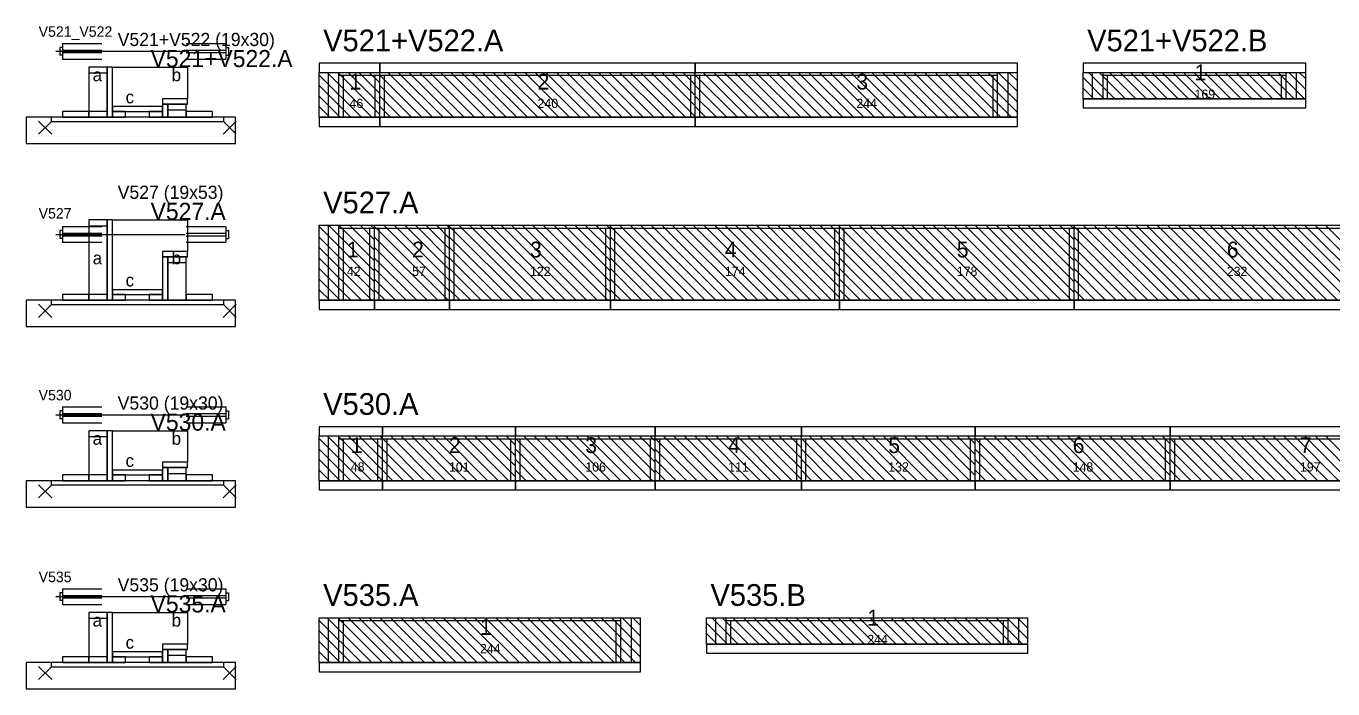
# Model space of a CAD drawing. Header units: metres. Extents: x -10 to 74425, y -2037 to 26.
# Drawn here: x 7184 to 8176, y -2008 to -1505 of the extents above; entities that cross this region are included whole.
import ezdxf

# ---------------------------------------------------------------- set-up
doc = ezdxf.new("R2010")
doc.units = ezdxf.units.M
doc.layers.add('LABELS', color=3, linetype='Continuous')
doc.layers.add('VIGAS', color=7, linetype='Continuous')

msp = doc.modelspace()

# ---------------------------------------------------------------- linework, layer by layer
at = {"layer": 'VIGAS'}
for p, q in [((7206.4, -1524), (7304.4, -1524)), ((7209.4, -1521), (7209.4, -1527)), ((7211.4, -1521), (7209.4, -1521)), ((7211.4, -1527), (7209.4, -1527)), ((7211.4, -1518), (7241.4, -1518)), ((7211.4, -1518), (7211.4, -1530)), ((7211.4, -1523), (7241.4, -1523)), ((7211.4, -1525), (7241.4, -1525)), ((7305.4, -1518), (7335.4, -1518)), ((7305.4, -1523), (7335.4, -1523)), ((7305.4, -1525), (7335.4, -1525)), ((7335.4, -1518), (7335.4, -1530)), ((7335.4, -1521), (7337.4, -1521)), ((7335.4, -1527), (7337.4, -1527)), ((7337.4, -1521), (7337.4, -1527)), ((7211.4, -1530), (7241.4, -1530)), ((7305.4, -1530), (7335.4, -1530)), ((7406.4, -1540), (7452.4, -1540)), ((7406.4, -1574), (7406.4, -1540)), ((7438.4, -1574), (7406.4, -1542)), ((7446.4, -1574), (7412.4, -1540)), ((7413.4, -1574), (7413.4, -1540)), ((7452.4, -1572), (7420.4, -1540)), ((7421.4, -1574), (7421.4, -1540)), ((7421.4, -1542.2), (7452.4, -1542.2)), ((7424.9, -1574), (7424.9, -1542.2)), ((7452.4, -1564), (7428.4, -1540)), ((7452.4, -1556), (7436.4, -1540)), ((7452.4, -1548), (7444.4, -1540)), ((7448.9, -1574), (7448.9, -1542.2)), ((7452.4, -1574), (7452.4, -1540)), ((7452.4, -1574), (7452.4, -1540)), ((7452.4, -1540), (7691.9, -1540)), ((7452.4, -1574), (7452.4, -1540)), ((7452.4, -1574), (7452.4, -1540)), ((7452.4, -1574), (7452.4, -1540)), ((7452.4, -1540), (7452.4, -1540)), ((7484.4, -1574), (7452.4, -1542)), ((7452.4, -1542.2), (7691.9, -1542.2)), ((7455.9, -1574), (7455.9, -1542.2)), ((7492.4, -1574), (7458.4, -1540)), ((7500.4, -1574), (7466.4, -1540)), ((7508.4, -1574), (7474.4, -1540)), ((7516.4, -1574), (7482.4, -1540)), ((7524.4, -1574), (7490.4, -1540)), ((7532.4, -1574), (7498.4, -1540)), ((7540.4, -1574), (7506.4, -1540)), ((7548.4, -1574), (7514.4, -1540)), ((7556.4, -1574), (7522.4, -1540)), ((7564.4, -1574), (7530.4, -1540)), ((7572.4, -1574), (7538.4, -1540)), ((7580.4, -1574), (7546.4, -1540)), ((7588.4, -1574), (7554.4, -1540)), ((7596.4, -1574), (7562.4, -1540)), ((7604.4, -1574), (7570.4, -1540)), ((7612.4, -1574), (7578.4, -1540)), ((7620.4, -1574), (7586.4, -1540)), ((7628.4, -1574), (7594.4, -1540)), ((7636.4, -1574), (7602.4, -1540)), ((7644.4, -1574), (7610.4, -1540)), ((7652.4, -1574), (7618.4, -1540)), ((7660.4, -1574), (7626.4, -1540)), ((7668.4, -1574), (7634.4, -1540)), ((7676.4, -1574), (7642.4, -1540)), ((7684.4, -1574), (7650.4, -1540)), ((7691.9, -1573.5), (7658.4, -1540)), ((7691.9, -1565.5), (7666.4, -1540)), ((7691.9, -1557.5), (7674.4, -1540)), ((7691.9, -1549.5), (7682.4, -1540)), ((7688.4, -1574), (7688.4, -1542.2)), ((7691.9, -1541.5), (7690.4, -1540)), ((7691.9, -1574), (7691.9, -1540)), ((7691.9, -1574), (7691.9, -1540)), ((7691.9, -1540), (7936.4, -1540)), ((7691.9, -1574), (7691.9, -1540)), ((7691.9, -1574), (7691.9, -1540)), ((7691.9, -1574), (7691.9, -1540)), ((7723.9, -1574), (7691.9, -1542)), ((7691.9, -1542.2), (7921.4, -1542.2)), ((7695.4, -1574), (7695.4, -1542.2)), ((7731.9, -1574), (7697.9, -1540)), ((7739.9, -1574), (7705.9, -1540)), ((7747.9, -1574), (7713.9, -1540)), ((7755.9, -1574), (7721.9, -1540)), ((7763.9, -1574), (7729.9, -1540)), ((7771.9, -1574), (7737.9, -1540)), ((7779.9, -1574), (7745.9, -1540)), ((7787.9, -1574), (7753.9, -1540)), ((7795.9, -1574), (7761.9, -1540)), ((7803.9, -1574), (7769.9, -1540)), ((7811.9, -1574), (7777.9, -1540)), ((7819.9, -1574), (7785.9, -1540)), ((7827.9, -1574), (7793.9, -1540)), ((7835.9, -1574), (7801.9, -1540)), ((7843.9, -1574), (7809.9, -1540)), ((7851.9, -1574), (7817.9, -1540)), ((7859.9, -1574), (7825.9, -1540)), ((7867.9, -1574), (7833.9, -1540)), ((7875.9, -1574), (7841.9, -1540)), ((7883.9, -1574), (7849.9, -1540)), ((7891.9, -1574), (7857.9, -1540)), ((7899.9, -1574), (7865.9, -1540)), ((7907.9, -1574), (7873.9, -1540)), ((7915.9, -1574), (7881.9, -1540)), ((7923.9, -1574), (7889.9, -1540)), ((7931.9, -1574), (7897.9, -1540)), ((7936.4, -1570.5), (7905.9, -1540)), ((7936.4, -1562.5), (7913.9, -1540)), ((7917.9, -1574), (7917.9, -1542.2)), ((7921.4, -1574), (7921.4, -1540)), ((7936.4, -1554.5), (7921.9, -1540)), ((7929.4, -1574), (7929.4, -1540)), ((7936.4, -1546.5), (7929.9, -1540)), ((7936.4, -1574), (7936.4, -1540)), ((7986.4, -1540), (8155.4, -1540)), ((7986.4, -1560), (7986.4, -1540)), ((8002.4, -1560), (7986.4, -1544)), ((8010.4, -1560), (7990.4, -1540)), ((7993.4, -1560), (7993.4, -1540)), ((8018.4, -1560), (7998.4, -1540)), ((8001.4, -1560), (8001.4, -1540)), ((8001.4, -1542.2), (8140.4, -1542.2)), ((8004.9, -1560), (8004.9, -1542.2)), ((8026.4, -1560), (8006.4, -1540)), ((8034.4, -1560), (8014.4, -1540)), ((8042.4, -1560), (8022.4, -1540)), ((8050.4, -1560), (8030.4, -1540)), ((8058.4, -1560), (8038.4, -1540)), ((8066.4, -1560), (8046.4, -1540)), ((8074.4, -1560), (8054.4, -1540)), ((8082.4, -1560), (8062.4, -1540)), ((8090.4, -1560), (8070.4, -1540)), ((8098.4, -1560), (8078.4, -1540)), ((8106.4, -1560), (8086.4, -1540)), ((8114.4, -1560), (8094.4, -1540)), ((8122.4, -1560), (8102.4, -1540)), ((8130.4, -1560), (8110.4, -1540)), ((8138.4, -1560), (8118.4, -1540)), ((8146.4, -1560), (8126.4, -1540)), ((8154.4, -1560), (8134.4, -1540)), ((8136.9, -1560), (8136.9, -1542.2)), ((8140.4, -1560), (8140.4, -1540)), ((8155.4, -1553), (8142.4, -1540)), ((8148.4, -1560), (8148.4, -1540)), ((8155.4, -1545), (8150.4, -1540)), ((8155.4, -1560), (8155.4, -1540)), ((7430.4, -1574), (7406.4, -1550)), ((7476.4, -1574), (7452.4, -1550)), ((7715.9, -1574), (7691.9, -1550)), ((7994.4, -1560), (7986.4, -1552)), ((7422.4, -1574), (7406.4, -1558)), ((7414.4, -1574), (7406.4, -1566)), ((7468.4, -1574), (7452.4, -1558)), ((7460.4, -1574), (7452.4, -1566)), ((7707.9, -1574), (7691.9, -1558)), ((7699.9, -1574), (7691.9, -1566)), ((7986.4, -1560), (8155.4, -1560)), ((7986.4, -1560), (7986.4, -1560)), ((8001.4, -1560), (8004.9, -1560)), ((8136.9, -1560), (8140.4, -1560)), ((7193.4, -1587), (7203.4, -1577)), ((7193.4, -1577), (7203.4, -1587)), ((7333.4, -1587), (7343.4, -1577)), ((7333.4, -1577), (7343.4, -1587)), ((7406.4, -1574), (7452.4, -1574)), ((7406.4, -1574), (7406.4, -1574)), ((7421.4, -1574), (7424.9, -1574)), ((7448.9, -1574), (7452.4, -1574)), ((7452.4, -1574), (7691.9, -1574)), ((7452.4, -1574), (7455.9, -1574)), ((7452.4, -1574), (7452.4, -1574)), ((7688.4, -1574), (7691.9, -1574)), ((7691.9, -1574), (7936.4, -1574)), ((7691.9, -1574), (7695.4, -1574)), ((7691.9, -1574), (7691.9, -1574)), ((7917.9, -1574), (7921.4, -1574)), ((7406.4, -1656), (7448.4, -1656)), ((7406.4, -1713), (7406.4, -1656)), ((7413.4, -1713), (7413.4, -1656)), ((7448.4, -1691), (7413.4, -1656)), ((7421.4, -1713), (7421.4, -1656)), ((7448.4, -1683), (7421.4, -1656)), ((7448.4, -1675), (7429.4, -1656)), ((7448.4, -1667), (7437.4, -1656)), ((7448.4, -1659), (7445.4, -1656)), ((7448.4, -1713), (7448.4, -1656)), ((7448.4, -1713), (7448.4, -1656)), ((7448.4, -1656), (7505.4, -1656)), ((7448.4, -1713), (7448.4, -1656)), ((7448.4, -1713), (7448.4, -1656)), ((7448.4, -1713), (7448.4, -1656)), ((7505.4, -1706), (7455.4, -1656)), ((7505.4, -1698), (7463.4, -1656)), ((7505.4, -1690), (7471.4, -1656)), ((7505.4, -1682), (7479.4, -1656)), ((7505.4, -1674), (7487.4, -1656)), ((7505.4, -1666), (7495.4, -1656)), ((7505.4, -1658), (7503.4, -1656)), ((7505.4, -1713), (7505.4, -1656)), ((7505.4, -1713), (7505.4, -1656)), ((7505.4, -1656), (7627.4, -1656)), ((7505.4, -1713), (7505.4, -1656)), ((7505.4, -1713), (7505.4, -1656)), ((7505.4, -1713), (7505.4, -1656)), ((7569.4, -1713), (7512.4, -1656)), ((7577.4, -1713), (7520.4, -1656)), ((7585.4, -1713), (7528.4, -1656)), ((7593.4, -1713), (7536.4, -1656)), ((7601.4, -1713), (7544.4, -1656)), ((7609.4, -1713), (7552.4, -1656)), ((7617.4, -1713), (7560.4, -1656)), ((7625.4, -1713), (7568.4, -1656)), ((7627.4, -1707), (7576.4, -1656)), ((7627.4, -1699), (7584.4, -1656)), ((7627.4, -1691), (7592.4, -1656)), ((7627.4, -1683), (7600.4, -1656)), ((7627.4, -1675), (7608.4, -1656)), ((7627.4, -1667), (7616.4, -1656)), ((7627.4, -1659), (7624.4, -1656)), ((7627.4, -1713), (7627.4, -1656)), ((7627.4, -1713), (7627.4, -1656)), ((7627.4, -1656), (7801.4, -1656)), ((7627.4, -1713), (7627.4, -1656)), ((7627.4, -1713), (7627.4, -1656)), ((7627.4, -1713), (7627.4, -1656)), ((7691.4, -1713), (7634.4, -1656)), ((7699.4, -1713), (7642.4, -1656)), ((7707.4, -1713), (7650.4, -1656)), ((7715.4, -1713), (7658.4, -1656)), ((7723.4, -1713), (7666.4, -1656)), ((7731.4, -1713), (7674.4, -1656)), ((7739.4, -1713), (7682.4, -1656)), ((7747.4, -1713), (7690.4, -1656)), ((7755.4, -1713), (7698.4, -1656)), ((7763.4, -1713), (7706.4, -1656)), ((7771.4, -1713), (7714.4, -1656)), ((7779.4, -1713), (7722.4, -1656)), ((7787.4, -1713), (7730.4, -1656)), ((7795.4, -1713), (7738.4, -1656)), ((7801.4, -1711), (7746.4, -1656)), ((7801.4, -1703), (7754.4, -1656)), ((7801.4, -1695), (7762.4, -1656)), ((7801.4, -1687), (7770.4, -1656)), ((7801.4, -1679), (7778.4, -1656)), ((7801.4, -1671), (7786.4, -1656)), ((7801.4, -1663), (7794.4, -1656)), ((7801.4, -1713), (7801.4, -1656)), ((7801.4, -1713), (7801.4, -1656)), ((7801.4, -1656), (7979.4, -1656)), ((7801.4, -1713), (7801.4, -1656)), ((7801.4, -1713), (7801.4, -1656)), ((7801.4, -1713), (7801.4, -1656)), ((7865.4, -1713), (7808.4, -1656)), ((7873.4, -1713), (7816.4, -1656)), ((7881.4, -1713), (7824.4, -1656)), ((7889.4, -1713), (7832.4, -1656)), ((7897.4, -1713), (7840.4, -1656)), ((7905.4, -1713), (7848.4, -1656)), ((7913.4, -1713), (7856.4, -1656)), ((7921.4, -1713), (7864.4, -1656)), ((7929.4, -1713), (7872.4, -1656)), ((7937.4, -1713), (7880.4, -1656)), ((7945.4, -1713), (7888.4, -1656)), ((7953.4, -1713), (7896.4, -1656)), ((7961.4, -1713), (7904.4, -1656)), ((7969.4, -1713), (7912.4, -1656)), ((7977.4, -1713), (7920.4, -1656)), ((7979.4, -1707), (7928.4, -1656)), ((7979.4, -1699), (7936.4, -1656)), ((7979.4, -1691), (7944.4, -1656)), ((7979.4, -1683), (7952.4, -1656)), ((7979.4, -1675), (7960.4, -1656)), ((7979.4, -1667), (7968.4, -1656)), ((7979.4, -1659), (7976.4, -1656)), ((7979.4, -1713), (7979.4, -1656)), ((7979.4, -1713), (7979.4, -1656)), ((7979.4, -1656), (8211.4, -1656)), ((7979.4, -1713), (7979.4, -1656)), ((7979.4, -1713), (7979.4, -1656)), ((7979.4, -1713), (7979.4, -1656)), ((8043.4, -1713), (7986.4, -1656)), ((8051.4, -1713), (7994.4, -1656)), ((8059.4, -1713), (8002.4, -1656)), ((8067.4, -1713), (8010.4, -1656)), ((8075.4, -1713), (8018.4, -1656)), ((8083.4, -1713), (8026.4, -1656)), ((8091.4, -1713), (8034.4, -1656)), ((8099.4, -1713), (8042.4, -1656)), ((8107.4, -1713), (8050.4, -1656)), ((8115.4, -1713), (8058.4, -1656)), ((8123.4, -1713), (8066.4, -1656)), ((8131.4, -1713), (8074.4, -1656)), ((8139.4, -1713), (8082.4, -1656)), ((8147.4, -1713), (8090.4, -1656)), ((8155.4, -1713), (8098.4, -1656)), ((8163.4, -1713), (8106.4, -1656)), ((8171.4, -1713), (8114.4, -1656)), ((8179.4, -1713), (8122.4, -1656)), ((8187.4, -1713), (8130.4, -1656)), ((8195.4, -1713), (8138.4, -1656)), ((8203.4, -1713), (8146.4, -1656)), ((8211.4, -1713), (8154.4, -1656)), ((8211.4, -1705), (8162.4, -1656)), ((8211.4, -1697), (8170.4, -1656)), ((7206.4, -1663), (7304.4, -1663)), ((7209.4, -1660), (7209.4, -1666)), ((7211.4, -1660), (7209.4, -1660)), ((7211.4, -1666), (7209.4, -1666)), ((7211.4, -1657), (7241.4, -1657)), ((7211.4, -1657), (7211.4, -1669)), ((7211.4, -1662), (7241.4, -1662)), ((7211.4, -1664), (7241.4, -1664)), ((7305.4, -1657), (7335.4, -1657)), ((7305.4, -1662), (7335.4, -1662)), ((7305.4, -1664), (7335.4, -1664)), ((7335.4, -1657), (7335.4, -1669)), ((7335.4, -1660), (7337.4, -1660)), ((7335.4, -1666), (7337.4, -1666)), ((7337.4, -1660), (7337.4, -1666)), ((7448.4, -1699), (7406.4, -1657)), ((7448.4, -1707), (7406.4, -1665)), ((7421.4, -1658.2), (7448.4, -1658.2)), ((7424.9, -1713), (7424.9, -1658.2)), ((7444.9, -1713), (7444.9, -1658.2)), ((7504.4, -1713), (7448.4, -1657)), ((7448.4, -1658.2), (7505.4, -1658.2)), ((7496.4, -1713), (7448.4, -1665)), ((7451.9, -1713), (7451.9, -1658.2)), ((7501.9, -1713), (7501.9, -1658.2)), ((7561.4, -1713), (7505.4, -1657)), ((7505.4, -1658.2), (7627.4, -1658.2)), ((7553.4, -1713), (7505.4, -1665)), ((7508.9, -1713), (7508.9, -1658.2)), ((7623.9, -1713), (7623.9, -1658.2)), ((7683.4, -1713), (7627.4, -1657)), ((7627.4, -1658.2), (7801.4, -1658.2)), ((7675.4, -1713), (7627.4, -1665)), ((7630.9, -1713), (7630.9, -1658.2)), ((7797.9, -1713), (7797.9, -1658.2)), ((7857.4, -1713), (7801.4, -1657)), ((7801.4, -1658.2), (7979.4, -1658.2)), ((7849.4, -1713), (7801.4, -1665)), ((7804.9, -1713), (7804.9, -1658.2)), ((7975.9, -1713), (7975.9, -1658.2)), ((8035.4, -1713), (7979.4, -1657)), ((7979.4, -1658.2), (8211.4, -1658.2)), ((8027.4, -1713), (7979.4, -1665)), ((7982.9, -1713), (7982.9, -1658.2)), ((7211.4, -1669), (7241.4, -1669)), ((7305.4, -1669), (7335.4, -1669)), ((7446.4, -1713), (7406.4, -1673)), ((7488.4, -1713), (7448.4, -1673)), ((7545.4, -1713), (7505.4, -1673)), ((7667.4, -1713), (7627.4, -1673)), ((7841.4, -1713), (7801.4, -1673)), ((8019.4, -1713), (7979.4, -1673)), ((7438.4, -1713), (7406.4, -1681)), ((7480.4, -1713), (7448.4, -1681)), ((7537.4, -1713), (7505.4, -1681)), ((7659.4, -1713), (7627.4, -1681)), ((7833.4, -1713), (7801.4, -1681)), ((8011.4, -1713), (7979.4, -1681)), ((7430.4, -1713), (7406.4, -1689)), ((7472.4, -1713), (7448.4, -1689)), ((7529.4, -1713), (7505.4, -1689)), ((7651.4, -1713), (7627.4, -1689)), ((7825.4, -1713), (7801.4, -1689)), ((8003.4, -1713), (7979.4, -1689)), ((7422.4, -1713), (7406.4, -1697)), ((7414.4, -1713), (7406.4, -1705)), ((7464.4, -1713), (7448.4, -1697)), ((7456.4, -1713), (7448.4, -1705)), ((7521.4, -1713), (7505.4, -1697)), ((7513.4, -1713), (7505.4, -1705)), ((7643.4, -1713), (7627.4, -1697)), ((7635.4, -1713), (7627.4, -1705)), ((7817.4, -1713), (7801.4, -1697)), ((7809.4, -1713), (7801.4, -1705)), ((7995.4, -1713), (7979.4, -1697)), ((7987.4, -1713), (7979.4, -1705)), ((7193.4, -1726), (7203.4, -1716)), ((7193.4, -1716), (7203.4, -1726)), ((7333.4, -1726), (7343.4, -1716)), ((7333.4, -1716), (7343.4, -1726)), ((7406.4, -1713), (7448.4, -1713)), ((7406.4, -1713), (7406.4, -1713)), ((7421.4, -1713), (7424.9, -1713)), ((7444.9, -1713), (7448.4, -1713)), ((7448.4, -1713), (7505.4, -1713)), ((7448.4, -1713), (7451.9, -1713)), ((7448.4, -1713), (7448.4, -1713)), ((7501.9, -1713), (7505.4, -1713)), ((7505.4, -1713), (7627.4, -1713)), ((7505.4, -1713), (7508.9, -1713)), ((7505.4, -1713), (7505.4, -1713)), ((7623.9, -1713), (7627.4, -1713)), ((7627.4, -1713), (7801.4, -1713)), ((7627.4, -1713), (7630.9, -1713)), ((7627.4, -1713), (7627.4, -1713)), ((7797.9, -1713), (7801.4, -1713)), ((7801.4, -1713), (7979.4, -1713)), ((7801.4, -1713), (7804.9, -1713)), ((7801.4, -1713), (7801.4, -1713)), ((7975.9, -1713), (7979.4, -1713)), ((7979.4, -1713), (8211.4, -1713)), ((7979.4, -1713), (7982.9, -1713)), ((7979.4, -1713), (7979.4, -1713)), ((7211.4, -1794), (7241.4, -1794)), ((7211.4, -1794), (7211.4, -1806)), ((7305.4, -1794), (7335.4, -1794)), ((7335.4, -1794), (7335.4, -1806)), ((7206.4, -1800), (7304.4, -1800)), ((7209.4, -1797), (7209.4, -1803)), ((7211.4, -1797), (7209.4, -1797)), ((7211.4, -1803), (7209.4, -1803)), ((7211.4, -1799), (7241.4, -1799)), ((7211.4, -1801), (7241.4, -1801)), ((7305.4, -1799), (7335.4, -1799)), ((7305.4, -1801), (7335.4, -1801)), ((7335.4, -1797), (7337.4, -1797)), ((7335.4, -1803), (7337.4, -1803)), ((7337.4, -1797), (7337.4, -1803)), ((7211.4, -1806), (7241.4, -1806)), ((7305.4, -1806), (7335.4, -1806)), ((7406.4, -1816), (7454.4, -1816)), ((7406.4, -1850), (7406.4, -1816)), ((7438.4, -1850), (7406.4, -1818)), ((7446.4, -1850), (7412.4, -1816)), ((7413.4, -1850), (7413.4, -1816)), ((7454.4, -1850), (7420.4, -1816)), ((7421.4, -1850), (7421.4, -1816)), ((7421.4, -1818.2), (7454.4, -1818.2)), ((7424.9, -1850), (7424.9, -1818.2)), ((7454.4, -1842), (7428.4, -1816)), ((7454.4, -1834), (7436.4, -1816)), ((7454.4, -1826), (7444.4, -1816)), ((7450.9, -1850), (7450.9, -1818.2)), ((7454.4, -1818), (7452.4, -1816)), ((7454.4, -1850), (7454.4, -1816)), ((7454.4, -1850), (7454.4, -1816)), ((7454.4, -1816), (7555.4, -1816)), ((7454.4, -1850), (7454.4, -1816)), ((7454.4, -1850), (7454.4, -1816)), ((7454.4, -1850), (7454.4, -1816)), ((7486.4, -1850), (7454.4, -1818)), ((7454.4, -1818.2), (7555.4, -1818.2)), ((7457.9, -1850), (7457.9, -1818.2)), ((7494.4, -1850), (7460.4, -1816)), ((7502.4, -1850), (7468.4, -1816)), ((7510.4, -1850), (7476.4, -1816)), ((7518.4, -1850), (7484.4, -1816)), ((7526.4, -1850), (7492.4, -1816)), ((7534.4, -1850), (7500.4, -1816)), ((7542.4, -1850), (7508.4, -1816)), ((7550.4, -1850), (7516.4, -1816)), ((7555.4, -1847), (7524.4, -1816)), ((7555.4, -1839), (7532.4, -1816)), ((7555.4, -1831), (7540.4, -1816)), ((7555.4, -1823), (7548.4, -1816)), ((7551.9, -1850), (7551.9, -1818.2)), ((7555.4, -1850), (7555.4, -1816)), ((7555.4, -1850), (7555.4, -1816)), ((7555.4, -1816), (7661.4, -1816)), ((7555.4, -1850), (7555.4, -1816)), ((7555.4, -1850), (7555.4, -1816)), ((7555.4, -1850), (7555.4, -1816)), ((7587.4, -1850), (7555.4, -1818)), ((7555.4, -1818.2), (7661.4, -1818.2)), ((7558.9, -1850), (7558.9, -1818.2)), ((7595.4, -1850), (7561.4, -1816)), ((7603.4, -1850), (7569.4, -1816)), ((7611.4, -1850), (7577.4, -1816)), ((7619.4, -1850), (7585.4, -1816)), ((7627.4, -1850), (7593.4, -1816)), ((7635.4, -1850), (7601.4, -1816)), ((7643.4, -1850), (7609.4, -1816)), ((7651.4, -1850), (7617.4, -1816)), ((7659.4, -1850), (7625.4, -1816)), ((7661.4, -1844), (7633.4, -1816)), ((7661.4, -1836), (7641.4, -1816)), ((7661.4, -1828), (7649.4, -1816)), ((7661.4, -1820), (7657.4, -1816)), ((7657.9, -1850), (7657.9, -1818.2)), ((7661.4, -1850), (7661.4, -1816)), ((7661.4, -1850), (7661.4, -1816)), ((7661.4, -1816), (7772.4, -1816)), ((7661.4, -1850), (7661.4, -1816)), ((7661.4, -1850), (7661.4, -1816)), ((7661.4, -1850), (7661.4, -1816)), ((7693.4, -1850), (7661.4, -1818)), ((7661.4, -1818.2), (7772.4, -1818.2)), ((7664.9, -1850), (7664.9, -1818.2)), ((7701.4, -1850), (7667.4, -1816)), ((7709.4, -1850), (7675.4, -1816)), ((7717.4, -1850), (7683.4, -1816)), ((7725.4, -1850), (7691.4, -1816)), ((7733.4, -1850), (7699.4, -1816)), ((7741.4, -1850), (7707.4, -1816)), ((7749.4, -1850), (7715.4, -1816)), ((7757.4, -1850), (7723.4, -1816)), ((7765.4, -1850), (7731.4, -1816)), ((7772.4, -1849), (7739.4, -1816)), ((7772.4, -1841), (7747.4, -1816)), ((7772.4, -1833), (7755.4, -1816)), ((7772.4, -1825), (7763.4, -1816)), ((7768.9, -1850), (7768.9, -1818.2)), ((7772.4, -1817), (7771.4, -1816)), ((7772.4, -1850), (7772.4, -1816)), ((7772.4, -1850), (7772.4, -1816)), ((7772.4, -1816), (7904.4, -1816)), ((7772.4, -1850), (7772.4, -1816)), ((7772.4, -1850), (7772.4, -1816)), ((7772.4, -1850), (7772.4, -1816)), ((7804.4, -1850), (7772.4, -1818)), ((7772.4, -1818.2), (7904.4, -1818.2)), ((7775.9, -1850), (7775.9, -1818.2)), ((7812.4, -1850), (7778.4, -1816)), ((7820.4, -1850), (7786.4, -1816)), ((7828.4, -1850), (7794.4, -1816)), ((7836.4, -1850), (7802.4, -1816)), ((7844.4, -1850), (7810.4, -1816)), ((7852.4, -1850), (7818.4, -1816)), ((7860.4, -1850), (7826.4, -1816)), ((7868.4, -1850), (7834.4, -1816)), ((7876.4, -1850), (7842.4, -1816)), ((7884.4, -1850), (7850.4, -1816)), ((7892.4, -1850), (7858.4, -1816)), ((7900.4, -1850), (7866.4, -1816)), ((7904.4, -1846), (7874.4, -1816)), ((7904.4, -1838), (7882.4, -1816)), ((7904.4, -1830), (7890.4, -1816)), ((7904.4, -1822), (7898.4, -1816)), ((7900.9, -1850), (7900.9, -1818.2)), ((7904.4, -1850), (7904.4, -1816)), ((7904.4, -1850), (7904.4, -1816)), ((7904.4, -1816), (8052.4, -1816)), ((7904.4, -1850), (7904.4, -1816)), ((7904.4, -1850), (7904.4, -1816)), ((7904.4, -1850), (7904.4, -1816)), ((7936.4, -1850), (7904.4, -1818)), ((7904.4, -1818.2), (8052.4, -1818.2)), ((7907.9, -1850), (7907.9, -1818.2)), ((7944.4, -1850), (7910.4, -1816)), ((7952.4, -1850), (7918.4, -1816)), ((7960.4, -1850), (7926.4, -1816)), ((7968.4, -1850), (7934.4, -1816)), ((7976.4, -1850), (7942.4, -1816)), ((7984.4, -1850), (7950.4, -1816)), ((7992.4, -1850), (7958.4, -1816)), ((8000.4, -1850), (7966.4, -1816)), ((8008.4, -1850), (7974.4, -1816)), ((8016.4, -1850), (7982.4, -1816)), ((8024.4, -1850), (7990.4, -1816)), ((8032.4, -1850), (7998.4, -1816)), ((8040.4, -1850), (8006.4, -1816)), ((8048.4, -1850), (8014.4, -1816)), ((8052.4, -1846), (8022.4, -1816)), ((8052.4, -1838), (8030.4, -1816)), ((8052.4, -1830), (8038.4, -1816)), ((8052.4, -1822), (8046.4, -1816)), ((8048.9, -1850), (8048.9, -1818.2)), ((8052.4, -1850), (8052.4, -1816)), ((8052.4, -1850), (8052.4, -1816)), ((8052.4, -1816), (8249.4, -1816)), ((8052.4, -1850), (8052.4, -1816)), ((8052.4, -1850), (8052.4, -1816)), ((8052.4, -1850), (8052.4, -1816)), ((8084.4, -1850), (8052.4, -1818)), ((8052.4, -1818.2), (8249.4, -1818.2)), ((8055.9, -1850), (8055.9, -1818.2)), ((8092.4, -1850), (8058.4, -1816)), ((8100.4, -1850), (8066.4, -1816)), ((8108.4, -1850), (8074.4, -1816)), ((8116.4, -1850), (8082.4, -1816)), ((8124.4, -1850), (8090.4, -1816)), ((8132.4, -1850), (8098.4, -1816)), ((8140.4, -1850), (8106.4, -1816)), ((8148.4, -1850), (8114.4, -1816)), ((8156.4, -1850), (8122.4, -1816)), ((8164.4, -1850), (8130.4, -1816)), ((8172.4, -1850), (8138.4, -1816)), ((8180.4, -1850), (8146.4, -1816)), ((8188.4, -1850), (8154.4, -1816)), ((8196.4, -1850), (8162.4, -1816)), ((8204.4, -1850), (8170.4, -1816)), ((7430.4, -1850), (7406.4, -1826)), ((7422.4, -1850), (7406.4, -1834)), ((7478.4, -1850), (7454.4, -1826)), ((7470.4, -1850), (7454.4, -1834)), ((7579.4, -1850), (7555.4, -1826)), ((7571.4, -1850), (7555.4, -1834)), ((7685.4, -1850), (7661.4, -1826)), ((7677.4, -1850), (7661.4, -1834)), ((7796.4, -1850), (7772.4, -1826)), ((7788.4, -1850), (7772.4, -1834)), ((7928.4, -1850), (7904.4, -1826)), ((7920.4, -1850), (7904.4, -1834)), ((8076.4, -1850), (8052.4, -1826)), ((8068.4, -1850), (8052.4, -1834)), ((7414.4, -1850), (7406.4, -1842)), ((7462.4, -1850), (7454.4, -1842)), ((7563.4, -1850), (7555.4, -1842)), ((7669.4, -1850), (7661.4, -1842)), ((7780.4, -1850), (7772.4, -1842)), ((7912.4, -1850), (7904.4, -1842)), ((8060.4, -1850), (8052.4, -1842)), ((7193.4, -1863), (7203.4, -1853)), ((7193.4, -1853), (7203.4, -1863)), ((7333.4, -1863), (7343.4, -1853)), ((7333.4, -1853), (7343.4, -1863)), ((7406.4, -1850), (7454.4, -1850)), ((7406.4, -1850), (7406.4, -1850)), ((7421.4, -1850), (7424.9, -1850)), ((7450.9, -1850), (7454.4, -1850)), ((7454.4, -1850), (7555.4, -1850)), ((7454.4, -1850), (7457.9, -1850)), ((7454.4, -1850), (7454.4, -1850)), ((7551.9, -1850), (7555.4, -1850)), ((7555.4, -1850), (7661.4, -1850)), ((7555.4, -1850), (7558.9, -1850)), ((7555.4, -1850), (7555.4, -1850)), ((7657.9, -1850), (7661.4, -1850)), ((7661.4, -1850), (7772.4, -1850)), ((7661.4, -1850), (7664.9, -1850)), ((7661.4, -1850), (7661.4, -1850)), ((7768.9, -1850), (7772.4, -1850)), ((7772.4, -1850), (7904.4, -1850)), ((7772.4, -1850), (7775.9, -1850)), ((7772.4, -1850), (7772.4, -1850)), ((7900.9, -1850), (7904.4, -1850)), ((7904.4, -1850), (8052.4, -1850)), ((7904.4, -1850), (7907.9, -1850)), ((7904.4, -1850), (7904.4, -1850)), ((8048.9, -1850), (8052.4, -1850)), ((8052.4, -1850), (8249.4, -1850)), ((8052.4, -1850), (8055.9, -1850)), ((8052.4, -1850), (8052.4, -1850)), ((7211.4, -1932), (7241.4, -1932)), ((7211.4, -1932), (7211.4, -1944)), ((7305.4, -1932), (7335.4, -1932)), ((7335.4, -1932), (7335.4, -1944)), ((7206.4, -1938), (7304.4, -1938)), ((7209.4, -1935), (7209.4, -1941)), ((7211.4, -1935), (7209.4, -1935)), ((7211.4, -1941), (7209.4, -1941)), ((7211.4, -1937), (7241.4, -1937)), ((7211.4, -1939), (7241.4, -1939)), ((7211.4, -1944), (7241.4, -1944)), ((7305.4, -1937), (7335.4, -1937)), ((7305.4, -1939), (7335.4, -1939)), ((7305.4, -1944), (7335.4, -1944)), ((7335.4, -1935), (7337.4, -1935)), ((7335.4, -1941), (7337.4, -1941)), ((7337.4, -1935), (7337.4, -1941)), ((7406.4, -1954), (7650.4, -1954)), ((7406.4, -1988), (7406.4, -1954)), ((7446.4, -1988), (7412.4, -1954)), ((7413.4, -1988), (7413.4, -1954)), ((7454.4, -1988), (7420.4, -1954)), ((7421.4, -1988), (7421.4, -1954)), ((7462.4, -1988), (7428.4, -1954)), ((7470.4, -1988), (7436.4, -1954)), ((7478.4, -1988), (7444.4, -1954)), ((7486.4, -1988), (7452.4, -1954)), ((7494.4, -1988), (7460.4, -1954)), ((7502.4, -1988), (7468.4, -1954)), ((7510.4, -1988), (7476.4, -1954)), ((7518.4, -1988), (7484.4, -1954)), ((7526.4, -1988), (7492.4, -1954)), ((7534.4, -1988), (7500.4, -1954)), ((7542.4, -1988), (7508.4, -1954)), ((7550.4, -1988), (7516.4, -1954)), ((7558.4, -1988), (7524.4, -1954)), ((7566.4, -1988), (7532.4, -1954)), ((7574.4, -1988), (7540.4, -1954)), ((7582.4, -1988), (7548.4, -1954)), ((7590.4, -1988), (7556.4, -1954)), ((7598.4, -1988), (7564.4, -1954)), ((7606.4, -1988), (7572.4, -1954)), ((7614.4, -1988), (7580.4, -1954)), ((7622.4, -1988), (7588.4, -1954)), ((7630.4, -1988), (7596.4, -1954)), ((7638.4, -1988), (7604.4, -1954)), ((7646.4, -1988), (7612.4, -1954)), ((7650.4, -1984), (7620.4, -1954)), ((7650.4, -1976), (7628.4, -1954)), ((7635.4, -1988), (7635.4, -1954)), ((7650.4, -1968), (7636.4, -1954)), ((7643.4, -1988), (7643.4, -1954)), ((7650.4, -1960), (7644.4, -1954)), ((7650.4, -1988), (7650.4, -1954)), ((7700.4, -1954), (7944.4, -1954)), ((7700.4, -1974), (7700.4, -1954)), ((7724.4, -1974), (7704.4, -1954)), ((7707.4, -1974), (7707.4, -1954)), ((7732.4, -1974), (7712.4, -1954)), ((7715.4, -1974), (7715.4, -1954)), ((7740.4, -1974), (7720.4, -1954)), ((7748.4, -1974), (7728.4, -1954)), ((7756.4, -1974), (7736.4, -1954)), ((7764.4, -1974), (7744.4, -1954)), ((7772.4, -1974), (7752.4, -1954)), ((7780.4, -1974), (7760.4, -1954)), ((7788.4, -1974), (7768.4, -1954)), ((7796.4, -1974), (7776.4, -1954)), ((7804.4, -1974), (7784.4, -1954)), ((7812.4, -1974), (7792.4, -1954)), ((7820.4, -1974), (7800.4, -1954)), ((7828.4, -1974), (7808.4, -1954)), ((7836.4, -1974), (7816.4, -1954)), ((7844.4, -1974), (7824.4, -1954)), ((7852.4, -1974), (7832.4, -1954)), ((7860.4, -1974), (7840.4, -1954)), ((7868.4, -1974), (7848.4, -1954)), ((7876.4, -1974), (7856.4, -1954)), ((7884.4, -1974), (7864.4, -1954)), ((7892.4, -1974), (7872.4, -1954)), ((7900.4, -1974), (7880.4, -1954)), ((7908.4, -1974), (7888.4, -1954)), ((7916.4, -1974), (7896.4, -1954)), ((7924.4, -1974), (7904.4, -1954)), ((7932.4, -1974), (7912.4, -1954)), ((7940.4, -1974), (7920.4, -1954)), ((7944.4, -1970), (7928.4, -1954)), ((7929.4, -1974), (7929.4, -1954)), ((7944.4, -1962), (7936.4, -1954)), ((7937.4, -1974), (7937.4, -1954)), ((7944.4, -1974), (7944.4, -1954)), ((7944.4, -1954), (7944.4, -1954)), ((7438.4, -1988), (7406.4, -1956)), ((7430.4, -1988), (7406.4, -1964)), ((7421.4, -1956.2), (7635.4, -1956.2)), ((7424.9, -1988), (7424.9, -1956.2)), ((7631.9, -1988), (7631.9, -1956.2)), ((7716.4, -1974), (7700.4, -1958)), ((7715.4, -1956.2), (7929.4, -1956.2)), ((7718.9, -1974), (7718.9, -1956.2)), ((7925.9, -1974), (7925.9, -1956.2)), ((7422.4, -1988), (7406.4, -1972)), ((7708.4, -1974), (7700.4, -1966)), ((7700.4, -1974), (7944.4, -1974)), ((7700.4, -1974), (7700.4, -1974)), ((7715.4, -1974), (7718.9, -1974)), ((7925.9, -1974), (7929.4, -1974)), ((7414.4, -1988), (7406.4, -1980)), ((7193.4, -2001), (7203.4, -1991)), ((7193.4, -1991), (7203.4, -2001)), ((7333.4, -2001), (7343.4, -1991)), ((7333.4, -1991), (7343.4, -2001)), ((7406.4, -1988), (7650.4, -1988)), ((7406.4, -1988), (7406.4, -1988)), ((7421.4, -1988), (7424.9, -1988)), ((7631.9, -1988), (7635.4, -1988))]:
    msp.add_line(p, q, dxfattribs=at)
for points in [[(7231.4, -1574), (7245.4, -1574), (7245.4, -1536), (7231.4, -1536)], [(7231.4, -1540.4), (7245.4, -1540.4), (7245.4, -1536), (7231.4, -1536)], [(7245.4, -1574), (7249.4, -1574), (7249.4, -1536), (7245.4, -1536)], [(7249.4, -1566), (7249.4, -1536), (7306.4, -1536), (7306.4, -1560), (7287.4, -1560), (7287.4, -1566)], [(7406.4, -1540), (7452.4, -1540), (7452.4, -1533), (7406.4, -1533)], [(7452.4, -1540), (7691.9, -1540), (7691.9, -1533), (7452.4, -1533)], [(7691.9, -1540), (7936.4, -1540), (7936.4, -1533), (7691.9, -1533)], [(7986.4, -1540), (8155.4, -1540), (8155.4, -1533), (7986.4, -1533)], [(7249.4, -1569.6), (7287.4, -1569.6), (7287.4, -1566), (7249.4, -1566)], [(7287.4, -1564), (7306.4, -1564), (7306.4, -1560), (7287.4, -1560)], [(7287.4, -1574), (7291.4, -1574), (7291.4, -1564), (7287.4, -1564)], [(7291.4, -1574), (7305.4, -1574), (7305.4, -1564), (7291.4, -1564)], [(7291.4, -1568.4), (7305.4, -1568.4), (7305.4, -1564), (7291.4, -1564)], [(7986.4, -1567), (8155.4, -1567), (8155.4, -1560), (7986.4, -1560)], [(7183.9, -1594), (7342.9, -1594), (7342.9, -1574), (7183.9, -1574)], [(7202.9, -1577.2), (7333.9, -1577.2), (7333.9, -1574), (7202.9, -1574)], [(7211.4, -1574), (7231.4, -1574), (7231.4, -1569.6), (7211.4, -1569.6)], [(7231.4, -1574), (7245.4, -1574), (7245.4, -1569.6), (7231.4, -1569.6)], [(7249.4, -1574), (7259.4, -1574), (7259.4, -1569.6), (7249.4, -1569.6)], [(7277.4, -1574), (7287.4, -1574), (7287.4, -1569.6), (7277.4, -1569.6)], [(7305.4, -1574), (7325.4, -1574), (7325.4, -1569.6), (7305.4, -1569.6)], [(7406.4, -1581), (7452.4, -1581), (7452.4, -1574), (7406.4, -1574)], [(7452.4, -1581), (7691.9, -1581), (7691.9, -1574), (7452.4, -1574)], [(7691.9, -1581), (7936.4, -1581), (7936.4, -1574), (7691.9, -1574)], [(7231.4, -1713), (7245.4, -1713), (7245.4, -1652), (7231.4, -1652)], [(7231.4, -1656.4), (7245.4, -1656.4), (7245.4, -1652), (7231.4, -1652)], [(7245.4, -1713), (7249.4, -1713), (7249.4, -1652), (7245.4, -1652)], [(7249.4, -1705), (7249.4, -1652), (7306.4, -1652), (7306.4, -1676), (7287.4, -1676), (7287.4, -1705)], [(7287.4, -1680), (7306.4, -1680), (7306.4, -1676), (7287.4, -1676)], [(7287.4, -1713), (7291.4, -1713), (7291.4, -1680), (7287.4, -1680)], [(7291.4, -1713), (7305.4, -1713), (7305.4, -1680), (7291.4, -1680)], [(7291.4, -1684.4), (7305.4, -1684.4), (7305.4, -1680), (7291.4, -1680)], [(7249.4, -1708.6), (7287.4, -1708.6), (7287.4, -1705), (7249.4, -1705)], [(7183.9, -1733), (7342.9, -1733), (7342.9, -1713), (7183.9, -1713)], [(7202.9, -1716.2), (7333.9, -1716.2), (7333.9, -1713), (7202.9, -1713)], [(7211.4, -1713), (7231.4, -1713), (7231.4, -1708.6), (7211.4, -1708.6)], [(7231.4, -1713), (7245.4, -1713), (7245.4, -1708.6), (7231.4, -1708.6)], [(7249.4, -1713), (7259.4, -1713), (7259.4, -1708.6), (7249.4, -1708.6)], [(7277.4, -1713), (7287.4, -1713), (7287.4, -1708.6), (7277.4, -1708.6)], [(7305.4, -1713), (7325.4, -1713), (7325.4, -1708.6), (7305.4, -1708.6)], [(7406.4, -1720), (7448.4, -1720), (7448.4, -1713), (7406.4, -1713)], [(7448.4, -1720), (7505.4, -1720), (7505.4, -1713), (7448.4, -1713)], [(7505.4, -1720), (7627.4, -1720), (7627.4, -1713), (7505.4, -1713)], [(7627.4, -1720), (7801.4, -1720), (7801.4, -1713), (7627.4, -1713)], [(7801.4, -1720), (7979.4, -1720), (7979.4, -1713), (7801.4, -1713)], [(7979.4, -1720), (8211.4, -1720), (8211.4, -1713), (7979.4, -1713)], [(7231.4, -1850), (7245.4, -1850), (7245.4, -1812), (7231.4, -1812)], [(7231.4, -1816.4), (7245.4, -1816.4), (7245.4, -1812), (7231.4, -1812)], [(7245.4, -1850), (7249.4, -1850), (7249.4, -1812), (7245.4, -1812)], [(7249.4, -1842), (7249.4, -1812), (7306.4, -1812), (7306.4, -1836), (7287.4, -1836), (7287.4, -1842)], [(7406.4, -1816), (7454.4, -1816), (7454.4, -1809), (7406.4, -1809)], [(7454.4, -1816), (7555.4, -1816), (7555.4, -1809), (7454.4, -1809)], [(7555.4, -1816), (7661.4, -1816), (7661.4, -1809), (7555.4, -1809)], [(7661.4, -1816), (7772.4, -1816), (7772.4, -1809), (7661.4, -1809)], [(7772.4, -1816), (7904.4, -1816), (7904.4, -1809), (7772.4, -1809)], [(7904.4, -1816), (8052.4, -1816), (8052.4, -1809), (7904.4, -1809)], [(8052.4, -1816), (8249.4, -1816), (8249.4, -1809), (8052.4, -1809)], [(7249.4, -1845.6), (7287.4, -1845.6), (7287.4, -1842), (7249.4, -1842)], [(7287.4, -1840), (7306.4, -1840), (7306.4, -1836), (7287.4, -1836)], [(7287.4, -1850), (7291.4, -1850), (7291.4, -1840), (7287.4, -1840)], [(7291.4, -1850), (7305.4, -1850), (7305.4, -1840), (7291.4, -1840)], [(7291.4, -1844.4), (7305.4, -1844.4), (7305.4, -1840), (7291.4, -1840)], [(7183.9, -1870), (7342.9, -1870), (7342.9, -1850), (7183.9, -1850)], [(7202.9, -1853.2), (7333.9, -1853.2), (7333.9, -1850), (7202.9, -1850)], [(7211.4, -1850), (7231.4, -1850), (7231.4, -1845.6), (7211.4, -1845.6)], [(7231.4, -1850), (7245.4, -1850), (7245.4, -1845.6), (7231.4, -1845.6)], [(7249.4, -1850), (7259.4, -1850), (7259.4, -1845.6), (7249.4, -1845.6)], [(7277.4, -1850), (7287.4, -1850), (7287.4, -1845.6), (7277.4, -1845.6)], [(7305.4, -1850), (7325.4, -1850), (7325.4, -1845.6), (7305.4, -1845.6)], [(7406.4, -1857), (7454.4, -1857), (7454.4, -1850), (7406.4, -1850)], [(7454.4, -1857), (7555.4, -1857), (7555.4, -1850), (7454.4, -1850)], [(7555.4, -1857), (7661.4, -1857), (7661.4, -1850), (7555.4, -1850)], [(7661.4, -1857), (7772.4, -1857), (7772.4, -1850), (7661.4, -1850)], [(7772.4, -1857), (7904.4, -1857), (7904.4, -1850), (7772.4, -1850)], [(7904.4, -1857), (8052.4, -1857), (8052.4, -1850), (7904.4, -1850)], [(8052.4, -1857), (8249.4, -1857), (8249.4, -1850), (8052.4, -1850)], [(7231.4, -1988), (7245.4, -1988), (7245.4, -1950), (7231.4, -1950)], [(7231.4, -1954.4), (7245.4, -1954.4), (7245.4, -1950), (7231.4, -1950)], [(7245.4, -1988), (7249.4, -1988), (7249.4, -1950), (7245.4, -1950)], [(7249.4, -1980), (7249.4, -1950), (7306.4, -1950), (7306.4, -1974), (7287.4, -1974), (7287.4, -1980)], [(7287.4, -1978), (7306.4, -1978), (7306.4, -1974), (7287.4, -1974)], [(7700.4, -1981), (7944.4, -1981), (7944.4, -1974), (7700.4, -1974)], [(7211.4, -1988), (7231.4, -1988), (7231.4, -1983.6), (7211.4, -1983.6)], [(7231.4, -1988), (7245.4, -1988), (7245.4, -1983.6), (7231.4, -1983.6)], [(7249.4, -1983.6), (7287.4, -1983.6), (7287.4, -1980), (7249.4, -1980)], [(7249.4, -1988), (7259.4, -1988), (7259.4, -1983.6), (7249.4, -1983.6)], [(7277.4, -1988), (7287.4, -1988), (7287.4, -1983.6), (7277.4, -1983.6)], [(7287.4, -1988), (7291.4, -1988), (7291.4, -1978), (7287.4, -1978)], [(7291.4, -1988), (7305.4, -1988), (7305.4, -1978), (7291.4, -1978)], [(7291.4, -1982.4), (7305.4, -1982.4), (7305.4, -1978), (7291.4, -1978)], [(7305.4, -1988), (7325.4, -1988), (7325.4, -1983.6), (7305.4, -1983.6)], [(7183.9, -2008), (7342.9, -2008), (7342.9, -1988), (7183.9, -1988)], [(7202.9, -1991.2), (7333.9, -1991.2), (7333.9, -1988), (7202.9, -1988)], [(7406.4, -1995), (7650.4, -1995), (7650.4, -1988), (7406.4, -1988)]]:
    msp.add_lwpolyline(points, close=True, dxfattribs=at)

# ---------------------------------------------------------------- texts
at = {"layer": 'LABELS'}
for s, p in [('V521_V522', (7193.4, -1513)), ('V527', (7193.4, -1651)), ('V530', (7193.4, -1789)), ('V535', (7193.4, -1927))]:
    msp.add_text(s, height=8, dxfattribs=at).set_placement(p)
at = {"layer": 'VIGAS'}
for s, height, p in [('V521+V522.A', 16.5, (7409.4, -1524)), ('V521+V522.B', 16.5, (7989.4, -1524)), ('V521+V522 (19x30)', 10, (7253.4, -1520)), ('V521+V522.A', 13, (7278.4, -1536)), ('b', 9.6, (7294.4, -1546.7)), ('1', 12, (8070.9, -1546)), ('a', 9.6, (7234.4, -1546.7)), ('1', 12, (7429.4, -1553)), ('2', 12, (7572.15, -1553)), ('3', 12, (7814.15, -1553)), ('c', 9.6, (7259.4, -1563.5)), ('169', 7, (8070.9, -1560)), ('46', 7, (7429.4, -1567)), ('240', 7, (7572.15, -1567)), ('244', 7, (7814.15, -1567)), ('V527 (19x53)', 10, (7253.4, -1636)), ('V527.A', 16.5, (7409.4, -1647)), ('V527.A', 13, (7278.4, -1652)), ('b', 9.6, (7294.4, -1685.7)), ('1', 12, (7427.4, -1680.5)), ('2', 12, (7476.9, -1680.5)), ('3', 12, (7566.4, -1680.5)), ('4', 12, (7714.4, -1680.5)), ('5', 12, (7890.4, -1680.5)), ('6', 12, (8095.4, -1680.5)), ('a', 9.6, (7234.4, -1685.7)), ('c', 9.6, (7259.4, -1702.5)), ('42', 7, (7427.4, -1694.5)), ('57', 7, (7476.9, -1694.5)), ('122', 7, (7566.4, -1694.5)), ('174', 7, (7714.4, -1694.5)), ('178', 7, (7890.4, -1694.5)), ('232', 7, (8095.4, -1694.5)), ('V530 (19x30)', 10, (7253.4, -1796)), ('V530.A', 16.5, (7409.4, -1800)), ('V530.A', 13, (7278.4, -1812)), ('a', 9.6, (7234.4, -1822.7)), ('b', 9.6, (7294.4, -1822.7)), ('1', 12, (7430.4, -1829)), ('2', 12, (7504.9, -1829)), ('3', 12, (7608.4, -1829)), ('4', 12, (7716.9, -1829)), ('5', 12, (7838.4, -1829)), ('6', 12, (7978.4, -1829)), ('7', 12, (8150.9, -1829)), ('c', 9.6, (7259.4, -1839.5)), ('48', 7, (7430.4, -1843)), ('101', 7, (7504.9, -1843)), ('106', 7, (7608.4, -1843)), ('111', 7, (7716.9, -1843)), ('132', 7, (7838.4, -1843)), ('148', 7, (7978.4, -1843)), ('197', 7, (8150.9, -1843)), ('V535 (19x30)', 10, (7253.4, -1934)), ('V535.A', 16.5, (7409.4, -1945)), ('V535.B', 16.5, (7703.4, -1945)), ('V535.A', 13, (7278.4, -1950)), ('a', 9.6, (7234.4, -1960.7)), ('b', 9.6, (7294.4, -1960.7)), ('1', 12, (7822.4, -1960)), ('1', 12, (7528.4, -1967)), ('c', 9.6, (7259.4, -1977.5)), ('244', 7, (7528.4, -1981)), ('244', 7, (7822.4, -1974))]:
    msp.add_text(s, height=height, dxfattribs=at).set_placement(p)

doc.saveas('drawing.dxf')
